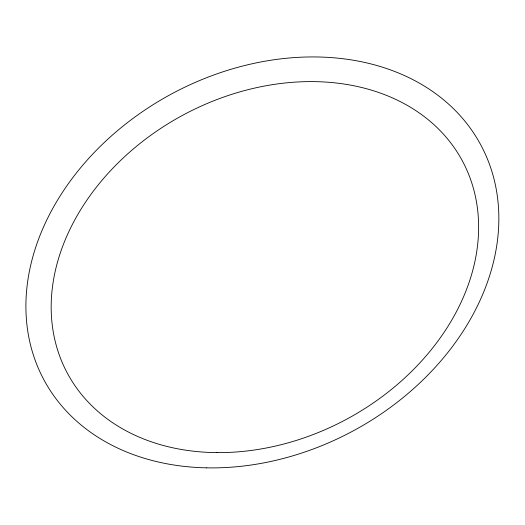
<?xml version="1.0" encoding="UTF-8"?>
<svg xmlns="http://www.w3.org/2000/svg" width="525" height="525" viewBox="0 0 525 525"><rect width="100%" height="100%" fill="white"/><g stroke="black" fill="none" stroke-linecap="round" stroke-linejoin="round"><path stroke-width="0.79" d="M206.259 467.841A248.017 191.395 -28.3 0 0 489.372 164.003A248.017 191.395 -28.3 0 0 91.481 155.407A248.017 191.395 -28.3 0 0 206.259 467.841M217.055 452.609A224.227 172.666 -28.3 0 0 469.212 175.737A224.227 172.666 -28.3 0 0 108.426 172.974A224.227 172.666 -28.3 0 0 217.055 452.609"/></g></svg>
